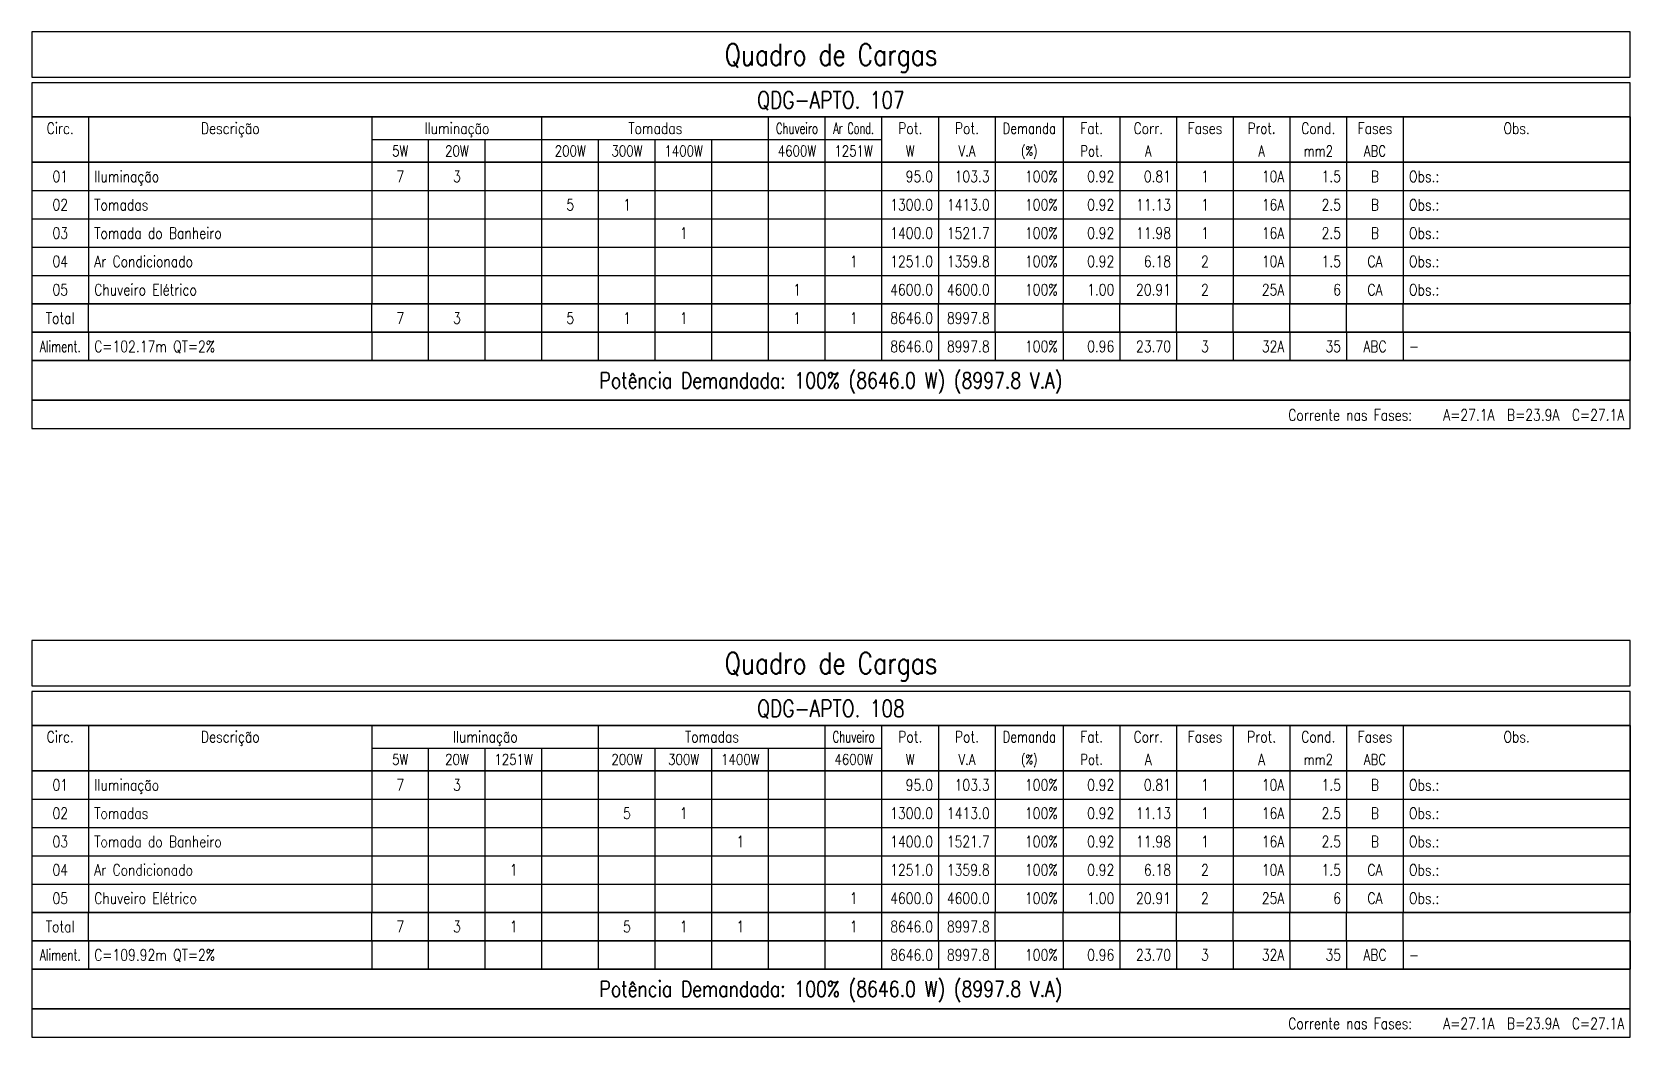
# Model space of a CAD drawing. Extents: x 1450 to 1868, y 82 to 351.
# Drawn here: x 1605.54 to 1619.64, y 156.2 to 165.07 of the extents above; entities that cross this region are included whole.
import ezdxf
from ezdxf.enums import TextEntityAlignment as Align

# ---------------------------------------------------------------- set-up
doc = ezdxf.new("R2010")
doc.units = 0
doc.header["$LTSCALE"] = 0.5
doc.layers.add('QUADRO_CARGAS_LINHA', color=2, linetype='CONTINUOUS')
doc.layers.add('QUADRO_CARGAS_TEXTO', color=3, linetype='CONTINUOUS')
doc.styles.add('ROMANS', font='simplex.shx')
doc.styles.add('SIMPLEX', font='simplex.shx')

msp = doc.modelspace()

# ---------------------------------------------------------------- linework, layer by layer
at = {"layer": 'QUADRO_CARGAS_LINHA'}
for points in [[(1605.538, 165.068), (1605.538, 164.668), (1619.638, 164.668), (1619.638, 165.068)], [(1605.538, 164.618), (1605.538, 164.318), (1619.638, 164.318), (1619.638, 164.618)], [(1605.538, 164.318), (1605.538, 163.918), (1619.638, 163.918), (1619.638, 164.318)], [(1605.538, 163.918), (1605.538, 163.668), (1619.638, 163.668), (1619.638, 163.918)], [(1605.538, 162.668), (1605.538, 162.418), (1619.638, 162.418), (1619.638, 162.668)], [(1605.538, 162.418), (1605.538, 162.168), (1619.638, 162.168), (1619.638, 162.418)], [(1605.538, 162.168), (1605.538, 161.818), (1619.638, 161.818), (1619.638, 162.168)], [(1605.538, 161.818), (1605.538, 161.568), (1619.638, 161.568), (1619.638, 161.818)], [(1605.538, 159.698), (1605.538, 159.298), (1619.638, 159.298), (1619.638, 159.698)], [(1605.538, 159.248), (1605.538, 158.948), (1619.638, 158.948), (1619.638, 159.248)], [(1605.538, 158.948), (1605.538, 158.548), (1619.638, 158.548), (1619.638, 158.948)], [(1605.538, 158.548), (1605.538, 158.298), (1619.638, 158.298), (1619.638, 158.548)], [(1605.538, 157.298), (1605.538, 157.048), (1619.638, 157.048), (1619.638, 157.298)], [(1605.538, 157.048), (1605.538, 156.798), (1619.638, 156.798), (1619.638, 157.048)], [(1605.538, 156.798), (1605.538, 156.448), (1619.638, 156.448), (1619.638, 156.798)], [(1605.538, 156.448), (1605.538, 156.198), (1619.638, 156.198), (1619.638, 156.448)]]:
    msp.add_lwpolyline(points, close=True, dxfattribs=at)
for points in [[(1606.038, 164.318), (1606.038, 163.918)], [(1608.538, 164.318), (1608.538, 163.918)], [(1608.538, 164.118), (1610.038, 164.118), (1610.038, 164.318)], [(1610.038, 163.918), (1610.038, 164.318)], [(1610.038, 164.118), (1612.038, 164.118), (1612.038, 164.318)], [(1612.038, 163.918), (1612.038, 164.318)], [(1612.038, 164.118), (1612.538, 164.118), (1612.538, 164.318)], [(1612.538, 164.118), (1613.038, 164.118), (1613.038, 164.318)], [(1613.538, 164.318), (1613.538, 163.918)], [(1614.038, 164.318), (1614.038, 163.918)], [(1614.638, 164.318), (1614.638, 163.918)], [(1615.138, 164.318), (1615.138, 163.918)], [(1615.638, 164.318), (1615.638, 163.918)], [(1616.138, 164.318), (1616.138, 163.918)], [(1616.638, 164.318), (1616.638, 163.918)], [(1617.138, 164.318), (1617.138, 163.918)], [(1617.638, 164.318), (1617.638, 163.918)], [(1619.638, 164.318), (1619.638, 163.918)], [(1609.038, 163.918), (1609.038, 164.118)], [(1609.538, 163.918), (1609.538, 164.118)], [(1610.538, 163.918), (1610.538, 164.118)], [(1611.038, 163.918), (1611.038, 164.118)], [(1611.538, 163.918), (1611.538, 164.118)], [(1612.538, 163.918), (1612.538, 164.118)], [(1613.038, 163.918), (1613.038, 164.118)], [(1606.038, 163.918), (1606.038, 163.668)], [(1608.538, 163.918), (1608.538, 163.668)], [(1609.038, 163.668), (1609.038, 163.918)], [(1609.538, 163.668), (1609.538, 163.918)], [(1610.038, 163.668), (1610.038, 163.918)], [(1610.538, 163.668), (1610.538, 163.918)], [(1611.038, 163.668), (1611.038, 163.918)], [(1611.538, 163.668), (1611.538, 163.918)], [(1612.038, 163.668), (1612.038, 163.918)], [(1612.538, 163.668), (1612.538, 163.918)], [(1613.038, 163.668), (1613.038, 163.918)], [(1613.538, 163.918), (1613.538, 163.668)], [(1614.038, 163.918), (1614.038, 163.668)], [(1614.638, 163.918), (1614.638, 163.668)], [(1615.138, 163.918), (1615.138, 163.668)], [(1615.638, 163.918), (1615.638, 163.668)], [(1616.138, 163.918), (1616.138, 163.668)], [(1616.638, 163.918), (1616.638, 163.668)], [(1617.138, 163.918), (1617.138, 163.668)], [(1617.638, 163.918), (1617.638, 163.668)], [(1619.638, 163.918), (1619.638, 163.668)], [(1605.538, 163.668), (1605.538, 163.418), (1619.638, 163.418), (1619.638, 163.668)], [(1606.038, 163.668), (1606.038, 163.418)], [(1608.538, 163.668), (1608.538, 163.418)], [(1609.038, 163.418), (1609.038, 163.668)], [(1609.538, 163.418), (1609.538, 163.668)], [(1610.038, 163.418), (1610.038, 163.668)], [(1610.538, 163.418), (1610.538, 163.668)], [(1611.038, 163.418), (1611.038, 163.668)], [(1611.538, 163.418), (1611.538, 163.668)], [(1612.038, 163.418), (1612.038, 163.668)], [(1612.538, 163.418), (1612.538, 163.668)], [(1613.038, 163.418), (1613.038, 163.668)], [(1613.538, 163.668), (1613.538, 163.418)], [(1614.038, 163.668), (1614.038, 163.418)], [(1614.638, 163.668), (1614.638, 163.418)], [(1615.138, 163.668), (1615.138, 163.418)], [(1615.638, 163.668), (1615.638, 163.418)], [(1616.138, 163.668), (1616.138, 163.418)], [(1616.638, 163.668), (1616.638, 163.418)], [(1617.138, 163.668), (1617.138, 163.418)], [(1617.638, 163.668), (1617.638, 163.418)], [(1619.638, 163.668), (1619.638, 163.418)], [(1605.538, 163.418), (1605.538, 163.168), (1619.638, 163.168), (1619.638, 163.418)], [(1606.038, 163.418), (1606.038, 163.168)], [(1608.538, 163.418), (1608.538, 163.168)], [(1609.038, 163.168), (1609.038, 163.418)], [(1609.538, 163.168), (1609.538, 163.418)], [(1610.038, 163.168), (1610.038, 163.418)], [(1610.538, 163.168), (1610.538, 163.418)], [(1611.038, 163.168), (1611.038, 163.418)], [(1611.538, 163.168), (1611.538, 163.418)], [(1612.038, 163.168), (1612.038, 163.418)], [(1612.538, 163.168), (1612.538, 163.418)], [(1613.038, 163.168), (1613.038, 163.418)], [(1613.538, 163.418), (1613.538, 163.168)], [(1614.038, 163.418), (1614.038, 163.168)], [(1614.638, 163.418), (1614.638, 163.168)], [(1615.138, 163.418), (1615.138, 163.168)], [(1615.638, 163.418), (1615.638, 163.168)], [(1616.138, 163.418), (1616.138, 163.168)], [(1616.638, 163.418), (1616.638, 163.168)], [(1617.138, 163.418), (1617.138, 163.168)], [(1617.638, 163.418), (1617.638, 163.168)], [(1619.638, 163.418), (1619.638, 163.168)], [(1605.538, 163.168), (1605.538, 162.918), (1619.638, 162.918), (1619.638, 163.168)], [(1606.038, 163.168), (1606.038, 162.918)], [(1608.538, 163.168), (1608.538, 162.918)], [(1609.038, 162.918), (1609.038, 163.168)], [(1609.538, 162.918), (1609.538, 163.168)], [(1610.038, 162.918), (1610.038, 163.168)], [(1610.538, 162.918), (1610.538, 163.168)], [(1611.038, 162.918), (1611.038, 163.168)], [(1611.538, 162.918), (1611.538, 163.168)], [(1612.038, 162.918), (1612.038, 163.168)], [(1612.538, 162.918), (1612.538, 163.168)], [(1613.038, 162.918), (1613.038, 163.168)], [(1613.538, 163.168), (1613.538, 162.918)], [(1614.038, 163.168), (1614.038, 162.918)], [(1614.638, 163.168), (1614.638, 162.918)], [(1615.138, 163.168), (1615.138, 162.918)], [(1615.638, 163.168), (1615.638, 162.918)], [(1616.138, 163.168), (1616.138, 162.918)], [(1616.638, 163.168), (1616.638, 162.918)], [(1617.138, 163.168), (1617.138, 162.918)], [(1617.638, 163.168), (1617.638, 162.918)], [(1619.638, 163.168), (1619.638, 162.918)], [(1605.538, 162.918), (1605.538, 162.668), (1619.638, 162.668), (1619.638, 162.918)], [(1606.038, 162.918), (1606.038, 162.668)], [(1608.538, 162.918), (1608.538, 162.668)], [(1609.038, 162.668), (1609.038, 162.918)], [(1609.538, 162.668), (1609.538, 162.918)], [(1610.038, 162.668), (1610.038, 162.918)], [(1610.538, 162.668), (1610.538, 162.918)], [(1611.038, 162.668), (1611.038, 162.918)], [(1611.538, 162.668), (1611.538, 162.918)], [(1612.038, 162.668), (1612.038, 162.918)], [(1612.538, 162.668), (1612.538, 162.918)], [(1613.038, 162.668), (1613.038, 162.918)], [(1613.538, 162.918), (1613.538, 162.668)], [(1614.038, 162.918), (1614.038, 162.668)], [(1614.638, 162.918), (1614.638, 162.668)], [(1615.138, 162.918), (1615.138, 162.668)], [(1615.638, 162.918), (1615.638, 162.668)], [(1616.138, 162.918), (1616.138, 162.668)], [(1616.638, 162.918), (1616.638, 162.668)], [(1617.138, 162.918), (1617.138, 162.668)], [(1617.638, 162.918), (1617.638, 162.668)], [(1619.638, 162.918), (1619.638, 162.668)], [(1606.038, 162.418), (1606.038, 162.668)], [(1608.538, 162.418), (1608.538, 162.668)], [(1609.038, 162.418), (1609.038, 162.668)], [(1609.538, 162.418), (1609.538, 162.668)], [(1610.038, 162.418), (1610.038, 162.668)], [(1610.538, 162.418), (1610.538, 162.668)], [(1611.038, 162.418), (1611.038, 162.668)], [(1611.538, 162.418), (1611.538, 162.668)], [(1612.038, 162.418), (1612.038, 162.668)], [(1612.538, 162.418), (1612.538, 162.668)], [(1613.038, 162.418), (1613.038, 162.668)], [(1613.538, 162.418), (1613.538, 162.668)], [(1614.038, 162.418), (1614.038, 162.668)], [(1614.638, 162.418), (1614.638, 162.668)], [(1615.138, 162.418), (1615.138, 162.668)], [(1615.638, 162.418), (1615.638, 162.668)], [(1616.138, 162.418), (1616.138, 162.668)], [(1616.638, 162.418), (1616.638, 162.668)], [(1617.138, 162.418), (1617.138, 162.668)], [(1617.638, 162.418), (1617.638, 162.668)], [(1619.638, 162.418), (1619.638, 162.668)], [(1606.038, 162.418), (1606.038, 162.168)], [(1608.538, 162.418), (1608.538, 162.168)], [(1609.038, 162.168), (1609.038, 162.418)], [(1609.538, 162.168), (1609.538, 162.418)], [(1610.038, 162.168), (1610.038, 162.418)], [(1610.538, 162.168), (1610.538, 162.418)], [(1611.038, 162.168), (1611.038, 162.418)], [(1611.538, 162.168), (1611.538, 162.418)], [(1612.038, 162.168), (1612.038, 162.418)], [(1612.538, 162.168), (1612.538, 162.418)], [(1613.038, 162.168), (1613.038, 162.418)], [(1613.538, 162.418), (1613.538, 162.168)], [(1614.038, 162.418), (1614.038, 162.168)], [(1614.638, 162.418), (1614.638, 162.168)], [(1615.138, 162.418), (1615.138, 162.168)], [(1615.638, 162.418), (1615.638, 162.168)], [(1616.138, 162.418), (1616.138, 162.168)], [(1616.638, 162.418), (1616.638, 162.168)], [(1617.138, 162.418), (1617.138, 162.168)], [(1617.638, 162.418), (1617.638, 162.168)], [(1619.638, 162.418), (1619.638, 162.168)], [(1606.038, 158.948), (1606.038, 158.548)], [(1608.538, 158.948), (1608.538, 158.548)], [(1608.538, 158.748), (1610.538, 158.748), (1610.538, 158.948)], [(1610.538, 158.548), (1610.538, 158.948)], [(1610.538, 158.748), (1612.538, 158.748), (1612.538, 158.948)], [(1612.538, 158.548), (1612.538, 158.948)], [(1612.538, 158.748), (1613.038, 158.748), (1613.038, 158.948)], [(1613.538, 158.948), (1613.538, 158.548)], [(1614.038, 158.948), (1614.038, 158.548)], [(1614.638, 158.948), (1614.638, 158.548)], [(1615.138, 158.948), (1615.138, 158.548)], [(1615.638, 158.948), (1615.638, 158.548)], [(1616.138, 158.948), (1616.138, 158.548)], [(1616.638, 158.948), (1616.638, 158.548)], [(1617.138, 158.948), (1617.138, 158.548)], [(1617.638, 158.948), (1617.638, 158.548)], [(1619.638, 158.948), (1619.638, 158.548)], [(1609.038, 158.548), (1609.038, 158.748)], [(1609.538, 158.548), (1609.538, 158.748)], [(1610.038, 158.548), (1610.038, 158.748)], [(1611.038, 158.548), (1611.038, 158.748)], [(1611.538, 158.548), (1611.538, 158.748)], [(1612.038, 158.548), (1612.038, 158.748)], [(1613.038, 158.548), (1613.038, 158.748)], [(1606.038, 158.548), (1606.038, 158.298)], [(1608.538, 158.548), (1608.538, 158.298)], [(1609.038, 158.298), (1609.038, 158.548)], [(1609.538, 158.298), (1609.538, 158.548)], [(1610.038, 158.298), (1610.038, 158.548)], [(1610.538, 158.298), (1610.538, 158.548)], [(1611.038, 158.298), (1611.038, 158.548)], [(1611.538, 158.298), (1611.538, 158.548)], [(1612.038, 158.298), (1612.038, 158.548)], [(1612.538, 158.298), (1612.538, 158.548)], [(1613.038, 158.298), (1613.038, 158.548)], [(1613.538, 158.548), (1613.538, 158.298)], [(1614.038, 158.548), (1614.038, 158.298)], [(1614.638, 158.548), (1614.638, 158.298)], [(1615.138, 158.548), (1615.138, 158.298)], [(1615.638, 158.548), (1615.638, 158.298)], [(1616.138, 158.548), (1616.138, 158.298)], [(1616.638, 158.548), (1616.638, 158.298)], [(1617.138, 158.548), (1617.138, 158.298)], [(1617.638, 158.548), (1617.638, 158.298)], [(1619.638, 158.548), (1619.638, 158.298)], [(1605.538, 158.298), (1605.538, 158.048), (1619.638, 158.048), (1619.638, 158.298)], [(1606.038, 158.298), (1606.038, 158.048)], [(1608.538, 158.298), (1608.538, 158.048)], [(1609.038, 158.048), (1609.038, 158.298)], [(1609.538, 158.048), (1609.538, 158.298)], [(1610.038, 158.048), (1610.038, 158.298)], [(1610.538, 158.048), (1610.538, 158.298)], [(1611.038, 158.048), (1611.038, 158.298)], [(1611.538, 158.048), (1611.538, 158.298)], [(1612.038, 158.048), (1612.038, 158.298)], [(1612.538, 158.048), (1612.538, 158.298)], [(1613.038, 158.048), (1613.038, 158.298)], [(1613.538, 158.298), (1613.538, 158.048)], [(1614.038, 158.298), (1614.038, 158.048)], [(1614.638, 158.298), (1614.638, 158.048)], [(1615.138, 158.298), (1615.138, 158.048)], [(1615.638, 158.298), (1615.638, 158.048)], [(1616.138, 158.298), (1616.138, 158.048)], [(1616.638, 158.298), (1616.638, 158.048)], [(1617.138, 158.298), (1617.138, 158.048)], [(1617.638, 158.298), (1617.638, 158.048)], [(1619.638, 158.298), (1619.638, 158.048)], [(1605.538, 158.048), (1605.538, 157.798), (1619.638, 157.798), (1619.638, 158.048)], [(1606.038, 158.048), (1606.038, 157.798)], [(1608.538, 158.048), (1608.538, 157.798)], [(1609.038, 157.798), (1609.038, 158.048)], [(1609.538, 157.798), (1609.538, 158.048)], [(1610.038, 157.798), (1610.038, 158.048)], [(1610.538, 157.798), (1610.538, 158.048)], [(1611.038, 157.798), (1611.038, 158.048)], [(1611.538, 157.798), (1611.538, 158.048)], [(1612.038, 157.798), (1612.038, 158.048)], [(1612.538, 157.798), (1612.538, 158.048)], [(1613.038, 157.798), (1613.038, 158.048)], [(1613.538, 158.048), (1613.538, 157.798)], [(1614.038, 158.048), (1614.038, 157.798)], [(1614.638, 158.048), (1614.638, 157.798)], [(1615.138, 158.048), (1615.138, 157.798)], [(1615.638, 158.048), (1615.638, 157.798)], [(1616.138, 158.048), (1616.138, 157.798)], [(1616.638, 158.048), (1616.638, 157.798)], [(1617.138, 158.048), (1617.138, 157.798)], [(1617.638, 158.048), (1617.638, 157.798)], [(1619.638, 158.048), (1619.638, 157.798)], [(1605.538, 157.798), (1605.538, 157.548), (1619.638, 157.548), (1619.638, 157.798)], [(1606.038, 157.798), (1606.038, 157.548)], [(1608.538, 157.798), (1608.538, 157.548)], [(1609.038, 157.548), (1609.038, 157.798)], [(1609.538, 157.548), (1609.538, 157.798)], [(1610.038, 157.548), (1610.038, 157.798)], [(1610.538, 157.548), (1610.538, 157.798)], [(1611.038, 157.548), (1611.038, 157.798)], [(1611.538, 157.548), (1611.538, 157.798)], [(1612.038, 157.548), (1612.038, 157.798)], [(1612.538, 157.548), (1612.538, 157.798)], [(1613.038, 157.548), (1613.038, 157.798)], [(1613.538, 157.798), (1613.538, 157.548)], [(1614.038, 157.798), (1614.038, 157.548)], [(1614.638, 157.798), (1614.638, 157.548)], [(1615.138, 157.798), (1615.138, 157.548)], [(1615.638, 157.798), (1615.638, 157.548)], [(1616.138, 157.798), (1616.138, 157.548)], [(1616.638, 157.798), (1616.638, 157.548)], [(1617.138, 157.798), (1617.138, 157.548)], [(1617.638, 157.798), (1617.638, 157.548)], [(1619.638, 157.798), (1619.638, 157.548)], [(1605.538, 157.548), (1605.538, 157.298), (1619.638, 157.298), (1619.638, 157.548)], [(1606.038, 157.548), (1606.038, 157.298)], [(1608.538, 157.548), (1608.538, 157.298)], [(1609.038, 157.298), (1609.038, 157.548)], [(1609.538, 157.298), (1609.538, 157.548)], [(1610.038, 157.298), (1610.038, 157.548)], [(1610.538, 157.298), (1610.538, 157.548)], [(1611.038, 157.298), (1611.038, 157.548)], [(1611.538, 157.298), (1611.538, 157.548)], [(1612.038, 157.298), (1612.038, 157.548)], [(1612.538, 157.298), (1612.538, 157.548)], [(1613.038, 157.298), (1613.038, 157.548)], [(1613.538, 157.548), (1613.538, 157.298)], [(1614.038, 157.548), (1614.038, 157.298)], [(1614.638, 157.548), (1614.638, 157.298)], [(1615.138, 157.548), (1615.138, 157.298)], [(1615.638, 157.548), (1615.638, 157.298)], [(1616.138, 157.548), (1616.138, 157.298)], [(1616.638, 157.548), (1616.638, 157.298)], [(1617.138, 157.548), (1617.138, 157.298)], [(1617.638, 157.548), (1617.638, 157.298)], [(1619.638, 157.548), (1619.638, 157.298)], [(1606.038, 157.048), (1606.038, 157.298)], [(1608.538, 157.048), (1608.538, 157.298)], [(1609.038, 157.048), (1609.038, 157.298)], [(1609.538, 157.048), (1609.538, 157.298)], [(1610.038, 157.048), (1610.038, 157.298)], [(1610.538, 157.048), (1610.538, 157.298)], [(1611.038, 157.048), (1611.038, 157.298)], [(1611.538, 157.048), (1611.538, 157.298)], [(1612.038, 157.048), (1612.038, 157.298)], [(1612.538, 157.048), (1612.538, 157.298)], [(1613.038, 157.048), (1613.038, 157.298)], [(1613.538, 157.048), (1613.538, 157.298)], [(1614.038, 157.048), (1614.038, 157.298)], [(1614.638, 157.048), (1614.638, 157.298)], [(1615.138, 157.048), (1615.138, 157.298)], [(1615.638, 157.048), (1615.638, 157.298)], [(1616.138, 157.048), (1616.138, 157.298)], [(1616.638, 157.048), (1616.638, 157.298)], [(1617.138, 157.048), (1617.138, 157.298)], [(1617.638, 157.048), (1617.638, 157.298)], [(1619.638, 157.048), (1619.638, 157.298)], [(1606.038, 157.048), (1606.038, 156.798)], [(1608.538, 157.048), (1608.538, 156.798)], [(1609.038, 156.798), (1609.038, 157.048)], [(1609.538, 156.798), (1609.538, 157.048)], [(1610.038, 156.798), (1610.038, 157.048)], [(1610.538, 156.798), (1610.538, 157.048)], [(1611.038, 156.798), (1611.038, 157.048)], [(1611.538, 156.798), (1611.538, 157.048)], [(1612.038, 156.798), (1612.038, 157.048)], [(1612.538, 156.798), (1612.538, 157.048)], [(1613.038, 156.798), (1613.038, 157.048)], [(1613.538, 157.048), (1613.538, 156.798)], [(1614.038, 157.048), (1614.038, 156.798)], [(1614.638, 157.048), (1614.638, 156.798)], [(1615.138, 157.048), (1615.138, 156.798)], [(1615.638, 157.048), (1615.638, 156.798)], [(1616.138, 157.048), (1616.138, 156.798)], [(1616.638, 157.048), (1616.638, 156.798)], [(1617.138, 157.048), (1617.138, 156.798)], [(1617.638, 157.048), (1617.638, 156.798)], [(1619.638, 157.048), (1619.638, 156.798)]]:
    msp.add_lwpolyline(points, dxfattribs=at)

# ---------------------------------------------------------------- texts
at = {"layer": 'QUADRO_CARGAS_TEXTO'}
for s, height, style, width, p in [('Quadro de Cargas', 0.19, 'ROMANS', 0.8, (1612.588, 164.868)), ('QDG-APTO. 107', 0.15, 'ROMANS', 0.8, (1612.588, 164.468)), ('Circ.', 0.1, 'SIMPLEX', 0.8, (1605.788, 164.218)), ('Descrição', 0.1, 'SIMPLEX', 0.8, (1607.288, 164.218)), ('Iluminação', 0.1, 'SIMPLEX', 0.8, (1609.288, 164.218)), ('Tomadas', 0.1, 'SIMPLEX', 0.8, (1611.038, 164.218)), ('Chuveiro', 0.095, 'SIMPLEX', 0.6859, (1612.288, 164.218)), ('Ar Cond.', 0.1, 'SIMPLEX', 0.619025, (1612.788, 164.218)), ('Pot.', 0.1, 'SIMPLEX', 0.8, (1613.288, 164.218)), ('Pot.', 0.1, 'SIMPLEX', 0.8, (1613.788, 164.218)), ('Demanda', 0.095, 'SIMPLEX', 0.8, (1614.338, 164.218)), ('Fat.', 0.1, 'SIMPLEX', 0.8, (1614.888, 164.218)), ('Corr.', 0.1, 'SIMPLEX', 0.8, (1615.388, 164.218)), ('Fases', 0.1, 'SIMPLEX', 0.8, (1615.888, 164.218)), ('Prot.', 0.095, 'SIMPLEX', 0.8, (1616.388, 164.218)), ('Cond.', 0.1, 'SIMPLEX', 0.8, (1616.888, 164.218)), ('Fases', 0.1, 'SIMPLEX', 0.8, (1617.388, 164.218)), ('Obs.', 0.1, 'SIMPLEX', 0.8, (1618.638, 164.218)), ('5W', 0.095, 'SIMPLEX', 0.8, (1608.788, 164.018)), ('20W', 0.095, 'SIMPLEX', 0.8, (1609.288, 164.018)), ('200W', 0.095, 'SIMPLEX', 0.8, (1610.288, 164.018)), ('300W', 0.095, 'SIMPLEX', 0.8, (1610.788, 164.018)), ('1400W', 0.095, 'SIMPLEX', 0.8, (1611.288, 164.018)), ('4600W', 0.095, 'SIMPLEX', 0.8, (1612.288, 164.018)), ('1251W', 0.095, 'SIMPLEX', 0.8, (1612.788, 164.018)), ('W', 0.095, 'SIMPLEX', 0.8, (1613.288, 164.018)), ('V.A', 0.095, 'SIMPLEX', 0.8, (1613.788, 164.018)), ('(%)', 0.0815, 'SIMPLEX', 0.8, (1614.338, 164.018)), ('Pot.', 0.095, 'SIMPLEX', 0.8, (1614.888, 164.018)), ('A', 0.095, 'SIMPLEX', 0.8, (1615.388, 164.018)), ('A', 0.095, 'SIMPLEX', 0.8, (1616.388, 164.018)), ('mm2', 0.095, 'SIMPLEX', 0.8, (1616.888, 164.018)), ('ABC', 0.095, 'SIMPLEX', 0.8, (1617.388, 164.018)), ('01', 0.1, 'SIMPLEX', 0.8, (1605.788, 163.793)), ('7', 0.1, 'SIMPLEX', 0.8, (1608.788, 163.793)), ('3', 0.1, 'SIMPLEX', 0.8, (1609.288, 163.793)), ('1', 0.1, 'SIMPLEX', 0.8, (1615.888, 163.793)), ('B', 0.1, 'SIMPLEX', 0.8, (1617.388, 163.793)), ('02', 0.1, 'SIMPLEX', 0.8, (1605.788, 163.543)), ('5', 0.1, 'SIMPLEX', 0.8, (1610.288, 163.543)), ('1', 0.1, 'SIMPLEX', 0.8, (1610.788, 163.543)), ('1', 0.1, 'SIMPLEX', 0.8, (1615.888, 163.543)), ('B', 0.1, 'SIMPLEX', 0.8, (1617.388, 163.543)), ('03', 0.1, 'SIMPLEX', 0.8, (1605.788, 163.293)), ('1', 0.1, 'SIMPLEX', 0.8, (1611.288, 163.293)), ('1', 0.1, 'SIMPLEX', 0.8, (1615.888, 163.293)), ('B', 0.1, 'SIMPLEX', 0.8, (1617.388, 163.293)), ('04', 0.1, 'SIMPLEX', 0.8, (1605.788, 163.043)), ('1', 0.1, 'SIMPLEX', 0.8, (1612.788, 163.043)), ('2', 0.1, 'SIMPLEX', 0.8, (1615.888, 163.043)), ('CA', 0.1, 'SIMPLEX', 0.8, (1617.388, 163.043)), ('05', 0.1, 'SIMPLEX', 0.8, (1605.788, 162.793)), ('1', 0.1, 'SIMPLEX', 0.8, (1612.288, 162.793)), ('2', 0.1, 'SIMPLEX', 0.8, (1615.888, 162.793)), ('CA', 0.1, 'SIMPLEX', 0.8, (1617.388, 162.793)), ('Total', 0.1, 'SIMPLEX', 0.8, (1605.788, 162.543)), ('7', 0.1, 'SIMPLEX', 0.8, (1608.788, 162.543)), ('3', 0.1, 'SIMPLEX', 0.8, (1609.288, 162.543)), ('5', 0.1, 'SIMPLEX', 0.8, (1610.288, 162.543)), ('1', 0.1, 'SIMPLEX', 0.8, (1610.788, 162.543)), ('1', 0.1, 'SIMPLEX', 0.8, (1611.288, 162.543)), ('1', 0.1, 'SIMPLEX', 0.8, (1612.288, 162.543)), ('1', 0.1, 'SIMPLEX', 0.8, (1612.788, 162.543)), ('Aliment.', 0.1, 'SIMPLEX', 0.6859, (1605.788, 162.293)), ('3', 0.1, 'SIMPLEX', 0.8, (1615.888, 162.293)), ('ABC', 0.1, 'SIMPLEX', 0.8, (1617.388, 162.293)), ('Potência Demandada: 100% (8646.0 W) (8997.8 V.A)', 0.13967, 'SIMPLEX', 0.8, (1612.588, 161.993)), ('Quadro de Cargas', 0.19, 'ROMANS', 0.8, (1612.588, 159.498)), ('QDG-APTO. 108', 0.15, 'ROMANS', 0.8, (1612.588, 159.098)), ('Circ.', 0.1, 'SIMPLEX', 0.8, (1605.788, 158.848)), ('Descrição', 0.1, 'SIMPLEX', 0.8, (1607.288, 158.848)), ('Iluminação', 0.1, 'SIMPLEX', 0.8, (1609.538, 158.848)), ('Tomadas', 0.1, 'SIMPLEX', 0.8, (1611.538, 158.848)), ('Chuveiro', 0.1, 'SIMPLEX', 0.651605, (1612.788, 158.848)), ('Pot.', 0.1, 'SIMPLEX', 0.8, (1613.288, 158.848)), ('Pot.', 0.1, 'SIMPLEX', 0.8, (1613.788, 158.848)), ('Demanda', 0.1, 'SIMPLEX', 0.76, (1614.338, 158.848)), ('Fat.', 0.1, 'SIMPLEX', 0.8, (1614.888, 158.848)), ('Corr.', 0.1, 'SIMPLEX', 0.8, (1615.388, 158.848)), ('Fases', 0.1, 'SIMPLEX', 0.8, (1615.888, 158.848)), ('Prot.', 0.1, 'SIMPLEX', 0.8, (1616.388, 158.848)), ('Cond.', 0.1, 'SIMPLEX', 0.8, (1616.888, 158.848)), ('Fases', 0.1, 'SIMPLEX', 0.8, (1617.388, 158.848)), ('Obs.', 0.1, 'SIMPLEX', 0.8, (1618.638, 158.848)), ('5W', 0.095, 'SIMPLEX', 0.8, (1608.788, 158.648)), ('20W', 0.095, 'SIMPLEX', 0.8, (1609.288, 158.648)), ('1251W', 0.095, 'SIMPLEX', 0.8, (1609.788, 158.648)), ('200W', 0.095, 'SIMPLEX', 0.8, (1610.788, 158.648)), ('300W', 0.095, 'SIMPLEX', 0.8, (1611.288, 158.648)), ('1400W', 0.095, 'SIMPLEX', 0.8, (1611.788, 158.648)), ('4600W', 0.095, 'SIMPLEX', 0.8, (1612.788, 158.648)), ('W', 0.095, 'SIMPLEX', 0.8, (1613.288, 158.648)), ('V.A', 0.095, 'SIMPLEX', 0.8, (1613.788, 158.648)), ('(%)', 0.0815, 'SIMPLEX', 0.8, (1614.338, 158.648)), ('Pot.', 0.095, 'SIMPLEX', 0.8, (1614.888, 158.648)), ('A', 0.1, 'SIMPLEX', 0.8, (1615.388, 158.648)), ('A', 0.1, 'SIMPLEX', 0.8, (1616.388, 158.648)), ('mm2', 0.095, 'SIMPLEX', 0.8, (1616.888, 158.648)), ('ABC', 0.095, 'SIMPLEX', 0.8, (1617.388, 158.648)), ('01', 0.1, 'SIMPLEX', 0.8, (1605.788, 158.423)), ('7', 0.1, 'SIMPLEX', 0.8, (1608.788, 158.423)), ('3', 0.1, 'SIMPLEX', 0.8, (1609.288, 158.423)), ('1', 0.1, 'SIMPLEX', 0.8, (1615.888, 158.423)), ('B', 0.1, 'SIMPLEX', 0.8, (1617.388, 158.423)), ('02', 0.1, 'SIMPLEX', 0.8, (1605.788, 158.173)), ('5', 0.1, 'SIMPLEX', 0.8, (1610.788, 158.173)), ('1', 0.1, 'SIMPLEX', 0.8, (1611.288, 158.173)), ('1', 0.1, 'SIMPLEX', 0.8, (1615.888, 158.173)), ('B', 0.1, 'SIMPLEX', 0.8, (1617.388, 158.173)), ('03', 0.1, 'SIMPLEX', 0.8, (1605.788, 157.923)), ('1', 0.1, 'SIMPLEX', 0.8, (1611.788, 157.923)), ('1', 0.1, 'SIMPLEX', 0.8, (1615.888, 157.923)), ('B', 0.1, 'SIMPLEX', 0.8, (1617.388, 157.923)), ('04', 0.1, 'SIMPLEX', 0.8, (1605.788, 157.673)), ('1', 0.1, 'SIMPLEX', 0.8, (1609.788, 157.673)), ('2', 0.1, 'SIMPLEX', 0.8, (1615.888, 157.673)), ('CA', 0.1, 'SIMPLEX', 0.8, (1617.388, 157.673)), ('05', 0.1, 'SIMPLEX', 0.8, (1605.788, 157.423)), ('1', 0.1, 'SIMPLEX', 0.8, (1612.788, 157.423)), ('2', 0.1, 'SIMPLEX', 0.8, (1615.888, 157.423)), ('CA', 0.1, 'SIMPLEX', 0.8, (1617.388, 157.423)), ('Total', 0.1, 'SIMPLEX', 0.8, (1605.788, 157.173)), ('7', 0.1, 'SIMPLEX', 0.8, (1608.788, 157.173)), ('3', 0.1, 'SIMPLEX', 0.8, (1609.288, 157.173)), ('1', 0.1, 'SIMPLEX', 0.8, (1609.788, 157.173)), ('5', 0.1, 'SIMPLEX', 0.8, (1610.788, 157.173)), ('1', 0.1, 'SIMPLEX', 0.8, (1611.288, 157.173)), ('1', 0.1, 'SIMPLEX', 0.8, (1611.788, 157.173)), ('1', 0.1, 'SIMPLEX', 0.8, (1612.788, 157.173)), ('Aliment.', 0.1, 'SIMPLEX', 0.6859, (1605.788, 156.923)), ('3', 0.1, 'SIMPLEX', 0.8, (1615.888, 156.923)), ('ABC', 0.1, 'SIMPLEX', 0.8, (1617.388, 156.923)), ('Potência Demandada: 100% (8646.0 W) (8997.8 V.A)', 0.13967, 'SIMPLEX', 0.8, (1612.588, 156.623))]:
    msp.add_text(s, height=height, dxfattribs=dict(at, style=style, width=width)).set_placement(p, align=Align.MIDDLE_CENTER)
at = {"layer": 'QUADRO_CARGAS_TEXTO', "style": 'SIMPLEX', "width": 0.8}
for s, p in [('Iluminação', (1606.088, 163.793)), ('Obs.:', (1617.688, 163.793)), ('Tomadas', (1606.088, 163.543)), ('Obs.:', (1617.688, 163.543)), ('Tomada do Banheiro', (1606.088, 163.293)), ('Obs.:', (1617.688, 163.293)), ('Ar Condicionado', (1606.088, 163.043)), ('Obs.:', (1617.688, 163.043)), ('Chuveiro Elétrico', (1606.088, 162.793)), ('Obs.:', (1617.688, 162.793)), ('C=102.17m QT=2%', (1606.088, 162.293)), ('-', (1617.688, 162.293)), ('Iluminação', (1606.088, 158.423)), ('Obs.:', (1617.688, 158.423)), ('Tomadas', (1606.088, 158.173)), ('Obs.:', (1617.688, 158.173)), ('Tomada do Banheiro', (1606.088, 157.923)), ('Obs.:', (1617.688, 157.923)), ('Ar Condicionado', (1606.088, 157.673)), ('Obs.:', (1617.688, 157.673)), ('Chuveiro Elétrico', (1606.088, 157.423)), ('Obs.:', (1617.688, 157.423)), ('C=109.92m QT=2%', (1606.088, 156.923)), ('-', (1617.688, 156.923))]:
    msp.add_text(s, height=0.1, dxfattribs=at).set_placement(p, align=Align.MIDDLE_LEFT)
for s, p in [('95.0', (1613.488, 163.793)), ('103.3', (1613.988, 163.793)), ('100%', (1614.588, 163.793)), ('0.92', (1615.088, 163.793)), ('0.81', (1615.588, 163.793)), ('10A', (1616.588, 163.793)), ('1.5', (1617.088, 163.793)), ('1300.0', (1613.488, 163.543)), ('1413.0', (1613.988, 163.543)), ('100%', (1614.588, 163.543)), ('0.92', (1615.088, 163.543)), ('11.13', (1615.588, 163.543)), ('16A', (1616.588, 163.543)), ('2.5', (1617.088, 163.543)), ('1400.0', (1613.488, 163.293)), ('1521.7', (1613.988, 163.293)), ('100%', (1614.588, 163.293)), ('0.92', (1615.088, 163.293)), ('11.98', (1615.588, 163.293)), ('16A', (1616.588, 163.293)), ('2.5', (1617.088, 163.293)), ('1251.0', (1613.488, 163.043)), ('1359.8', (1613.988, 163.043)), ('100%', (1614.588, 163.043)), ('0.92', (1615.088, 163.043)), ('6.18', (1615.588, 163.043)), ('10A', (1616.588, 163.043)), ('1.5', (1617.088, 163.043)), ('4600.0', (1613.488, 162.793)), ('4600.0', (1613.988, 162.793)), ('100%', (1614.588, 162.793)), ('1.00', (1615.088, 162.793)), ('20.91', (1615.588, 162.793)), ('25A', (1616.588, 162.793)), ('6', (1617.088, 162.793)), ('8646.0', (1613.488, 162.543)), ('8997.8', (1613.988, 162.543)), ('8646.0', (1613.488, 162.293)), ('8997.8', (1613.988, 162.293)), ('100%', (1614.588, 162.293)), ('0.96', (1615.088, 162.293)), ('23.70', (1615.588, 162.293)), ('32A', (1616.588, 162.293)), ('35', (1617.088, 162.293)), ('95.0', (1613.488, 158.423)), ('103.3', (1613.988, 158.423)), ('100%', (1614.588, 158.423)), ('0.92', (1615.088, 158.423)), ('0.81', (1615.588, 158.423)), ('10A', (1616.588, 158.423)), ('1.5', (1617.088, 158.423)), ('1300.0', (1613.488, 158.173)), ('1413.0', (1613.988, 158.173)), ('100%', (1614.588, 158.173)), ('0.92', (1615.088, 158.173)), ('11.13', (1615.588, 158.173)), ('16A', (1616.588, 158.173)), ('2.5', (1617.088, 158.173)), ('1400.0', (1613.488, 157.923)), ('1521.7', (1613.988, 157.923)), ('100%', (1614.588, 157.923)), ('0.92', (1615.088, 157.923)), ('11.98', (1615.588, 157.923)), ('16A', (1616.588, 157.923)), ('2.5', (1617.088, 157.923)), ('1251.0', (1613.488, 157.673)), ('1359.8', (1613.988, 157.673)), ('100%', (1614.588, 157.673)), ('0.92', (1615.088, 157.673)), ('6.18', (1615.588, 157.673)), ('10A', (1616.588, 157.673)), ('1.5', (1617.088, 157.673)), ('4600.0', (1613.488, 157.423)), ('4600.0', (1613.988, 157.423)), ('100%', (1614.588, 157.423)), ('1.00', (1615.088, 157.423)), ('20.91', (1615.588, 157.423)), ('25A', (1616.588, 157.423)), ('6', (1617.088, 157.423)), ('8646.0', (1613.488, 157.173)), ('8997.8', (1613.988, 157.173)), ('8646.0', (1613.488, 156.923)), ('8997.8', (1613.988, 156.923)), ('100%', (1614.588, 156.923)), ('0.96', (1615.088, 156.923)), ('23.70', (1615.588, 156.923)), ('32A', (1616.588, 156.923)), ('35', (1617.088, 156.923))]:
    msp.add_text(s, height=0.1, dxfattribs=at).set_placement(p, align=Align.MIDDLE_RIGHT)
for p in [(1619.588, 161.608), (1619.588, 156.238)]:
    msp.add_text('Corrente nas Fases:   A=27.1A  B=23.9A  C=27.1A', height=0.1, dxfattribs=at).set_placement(p, align=Align.BOTTOM_RIGHT)

doc.saveas('drawing.dxf')
